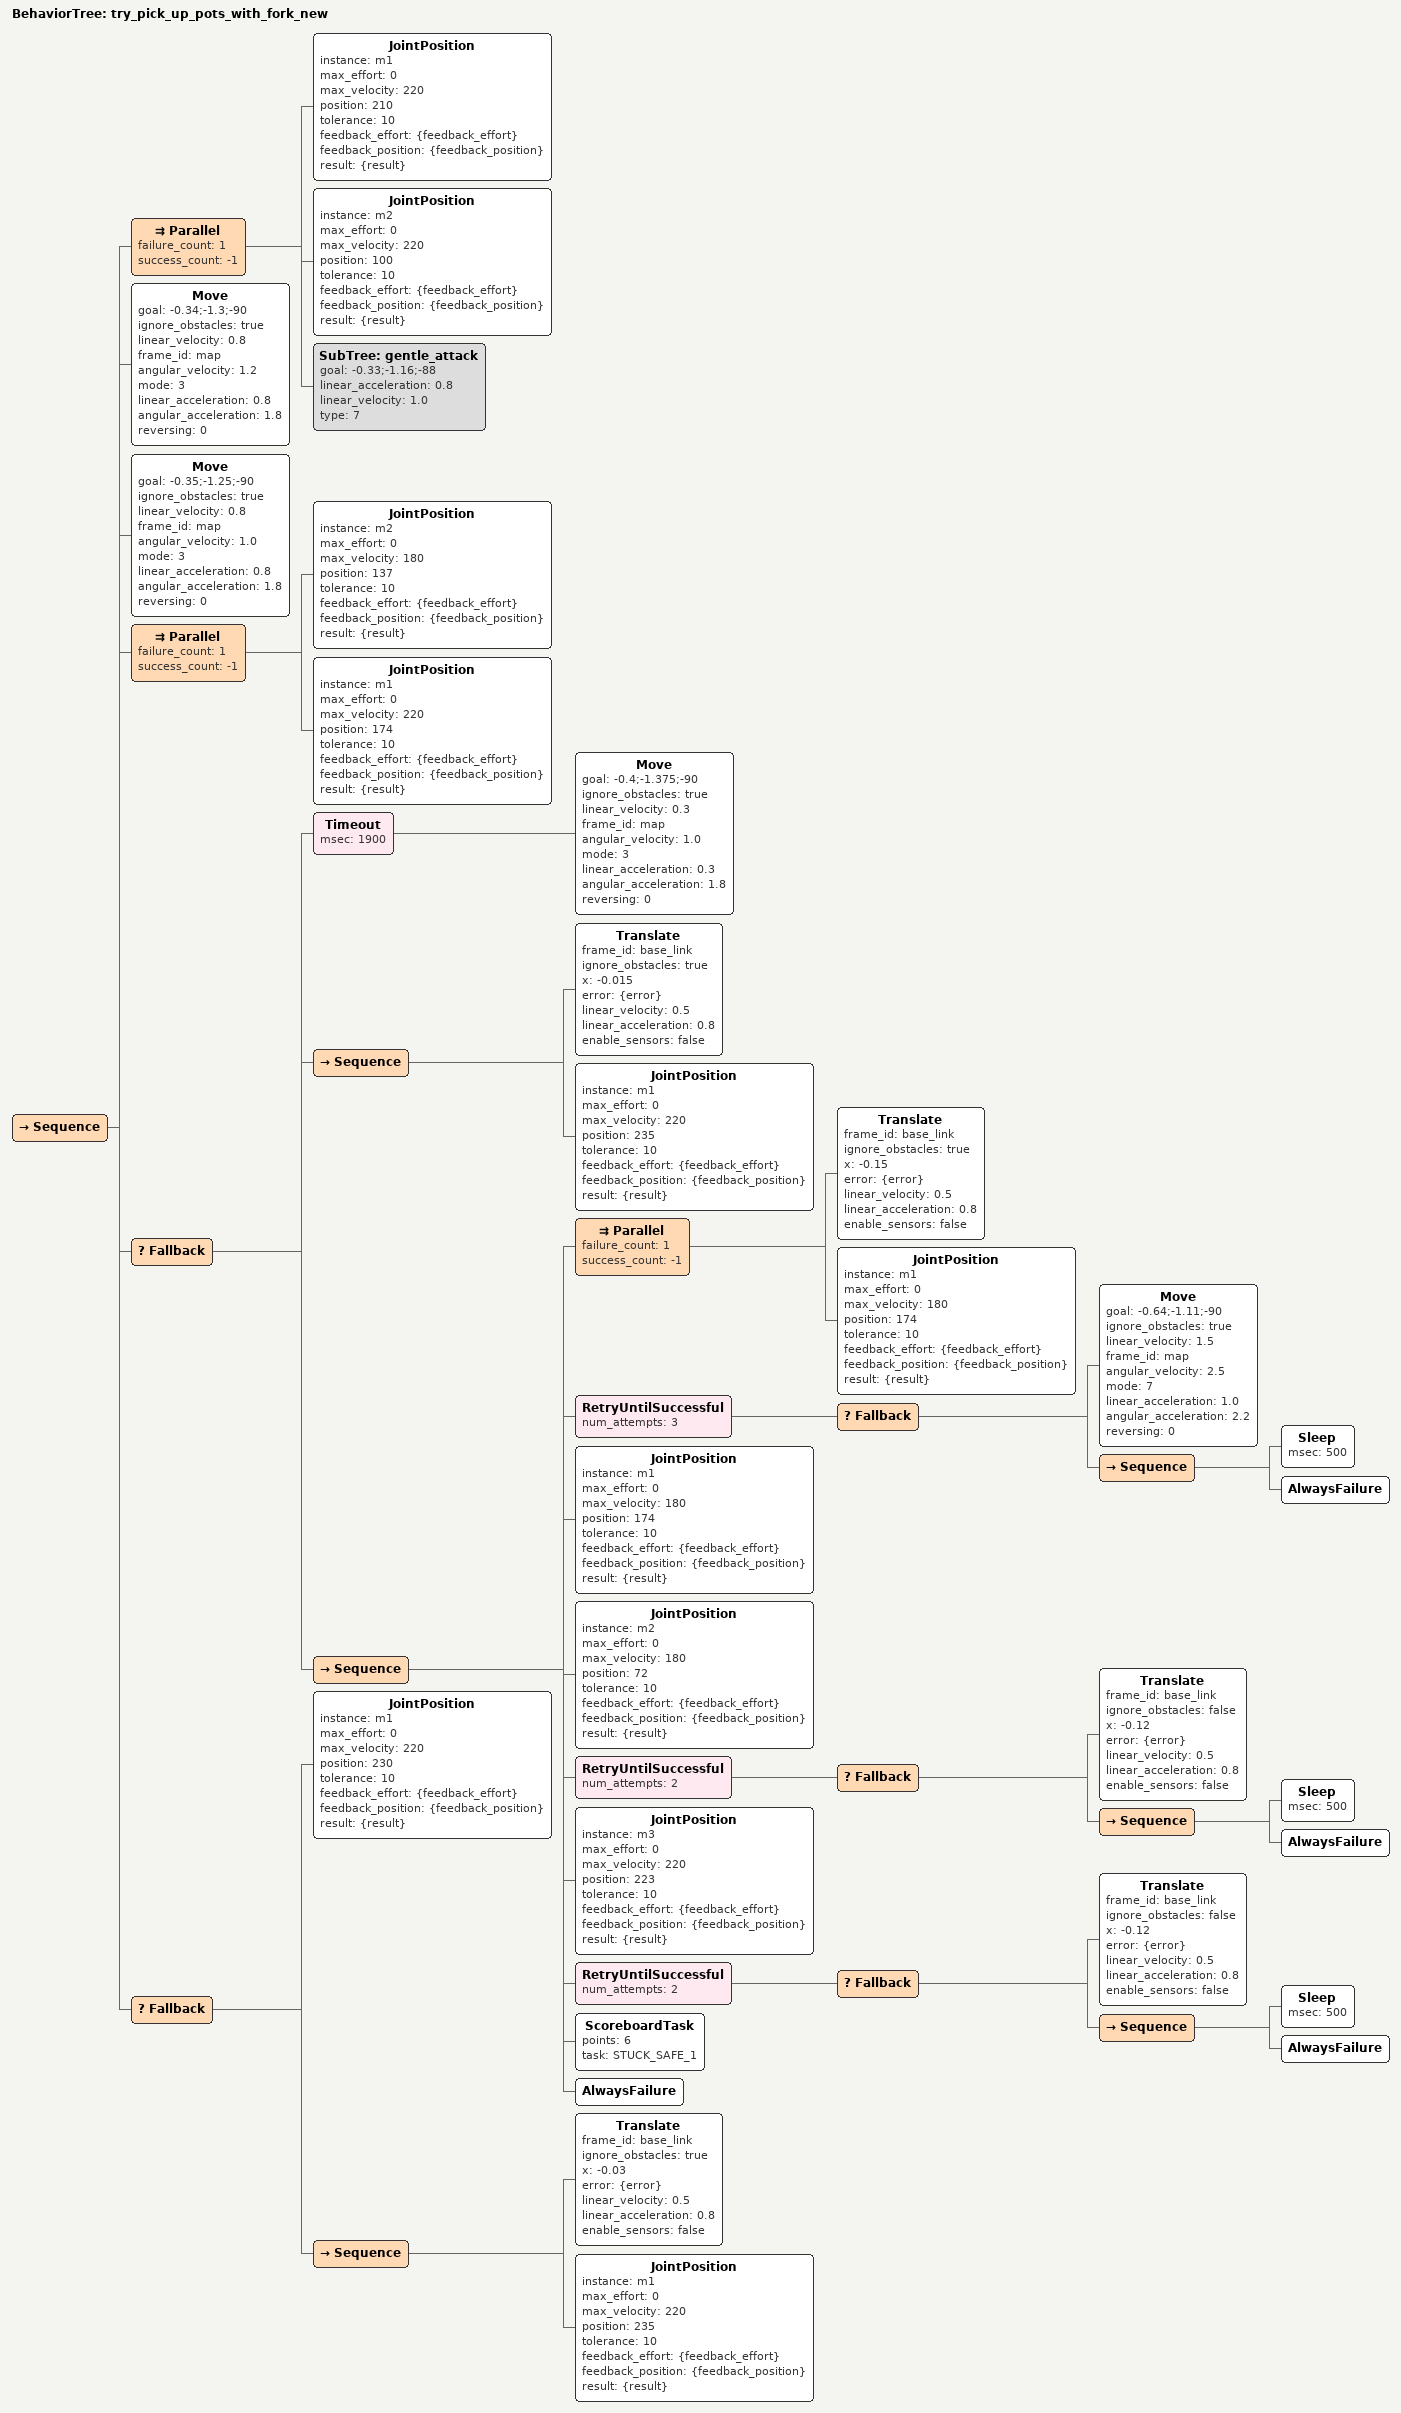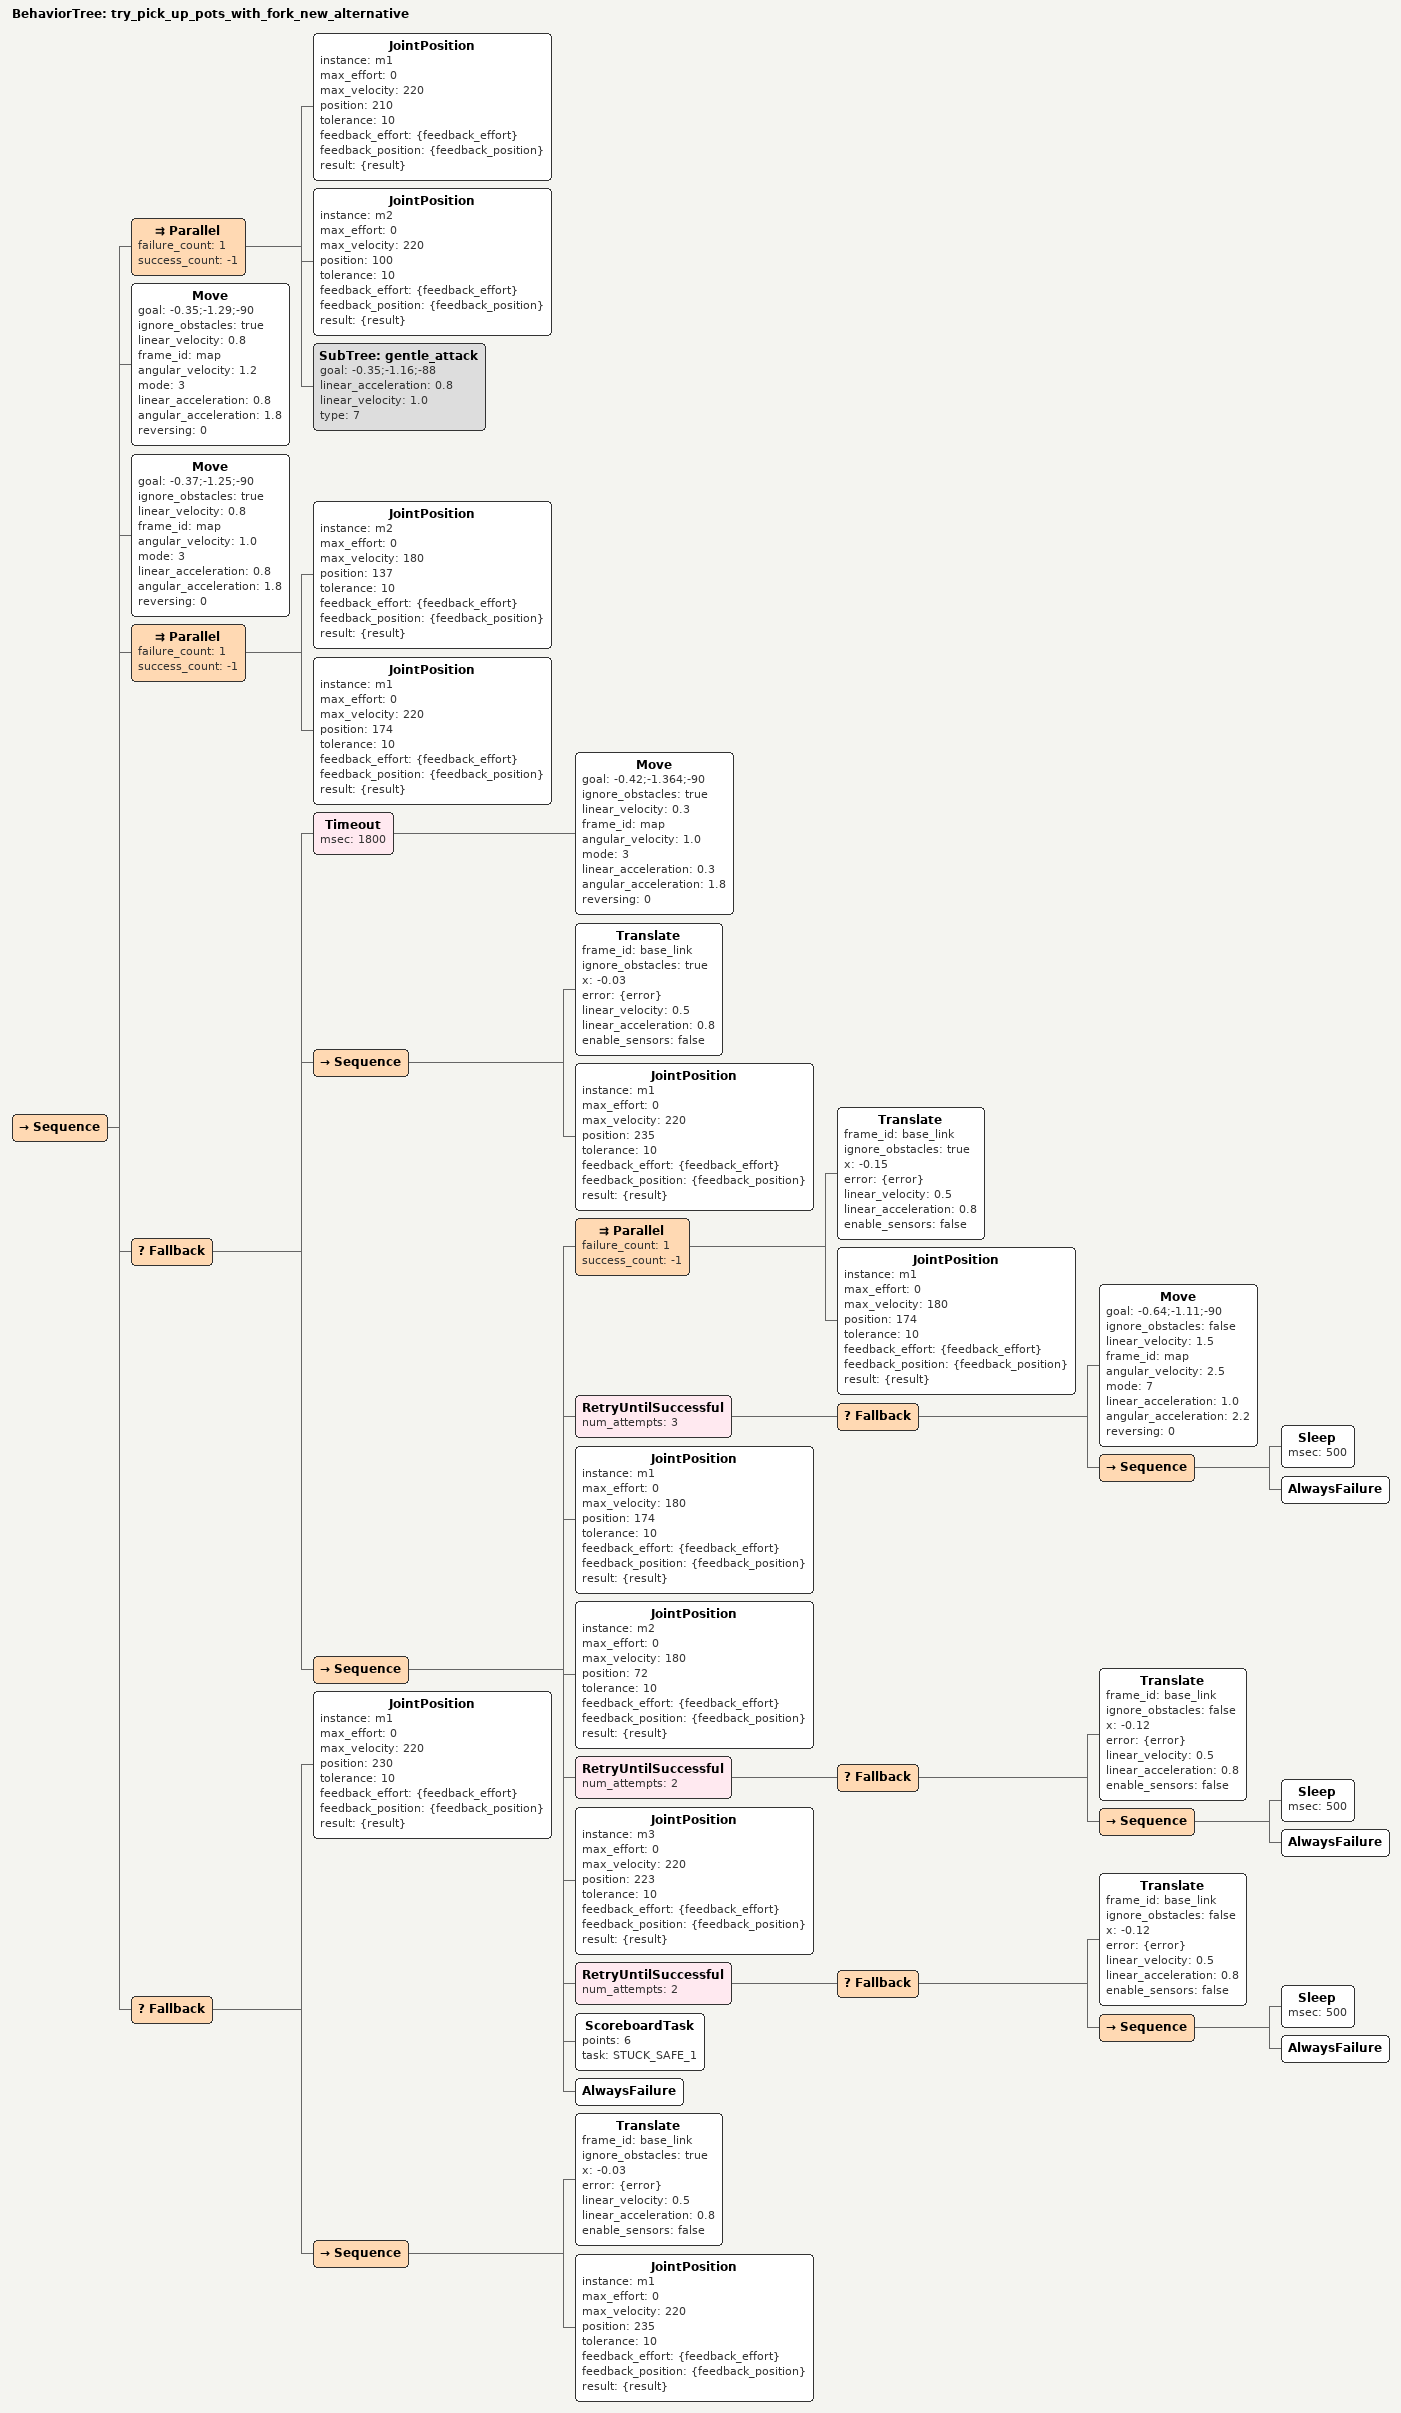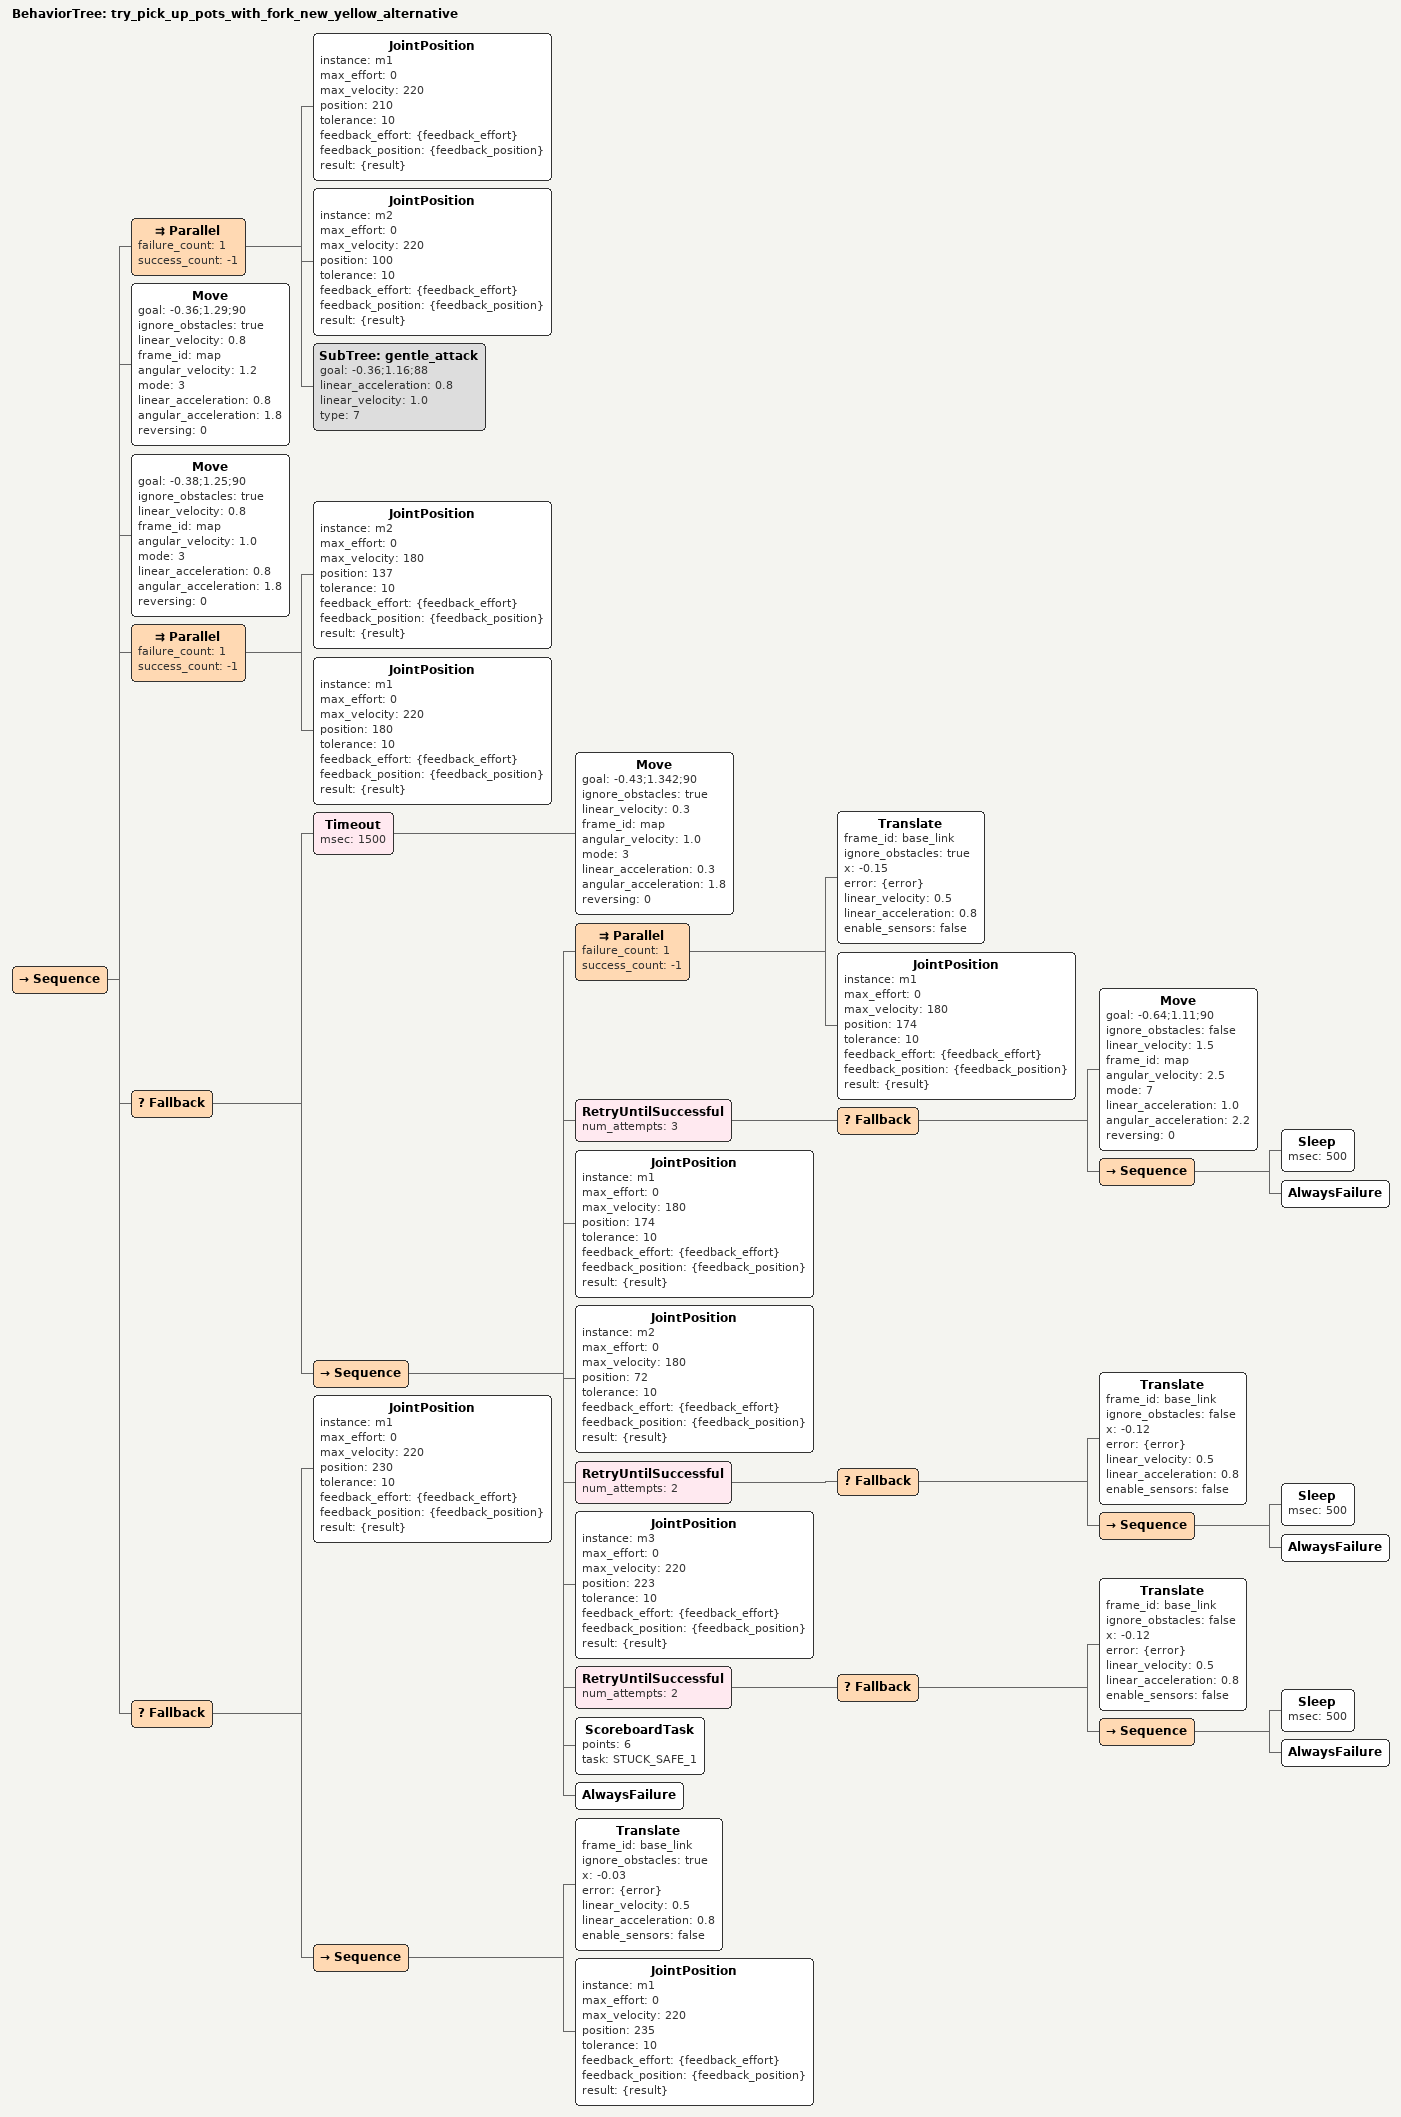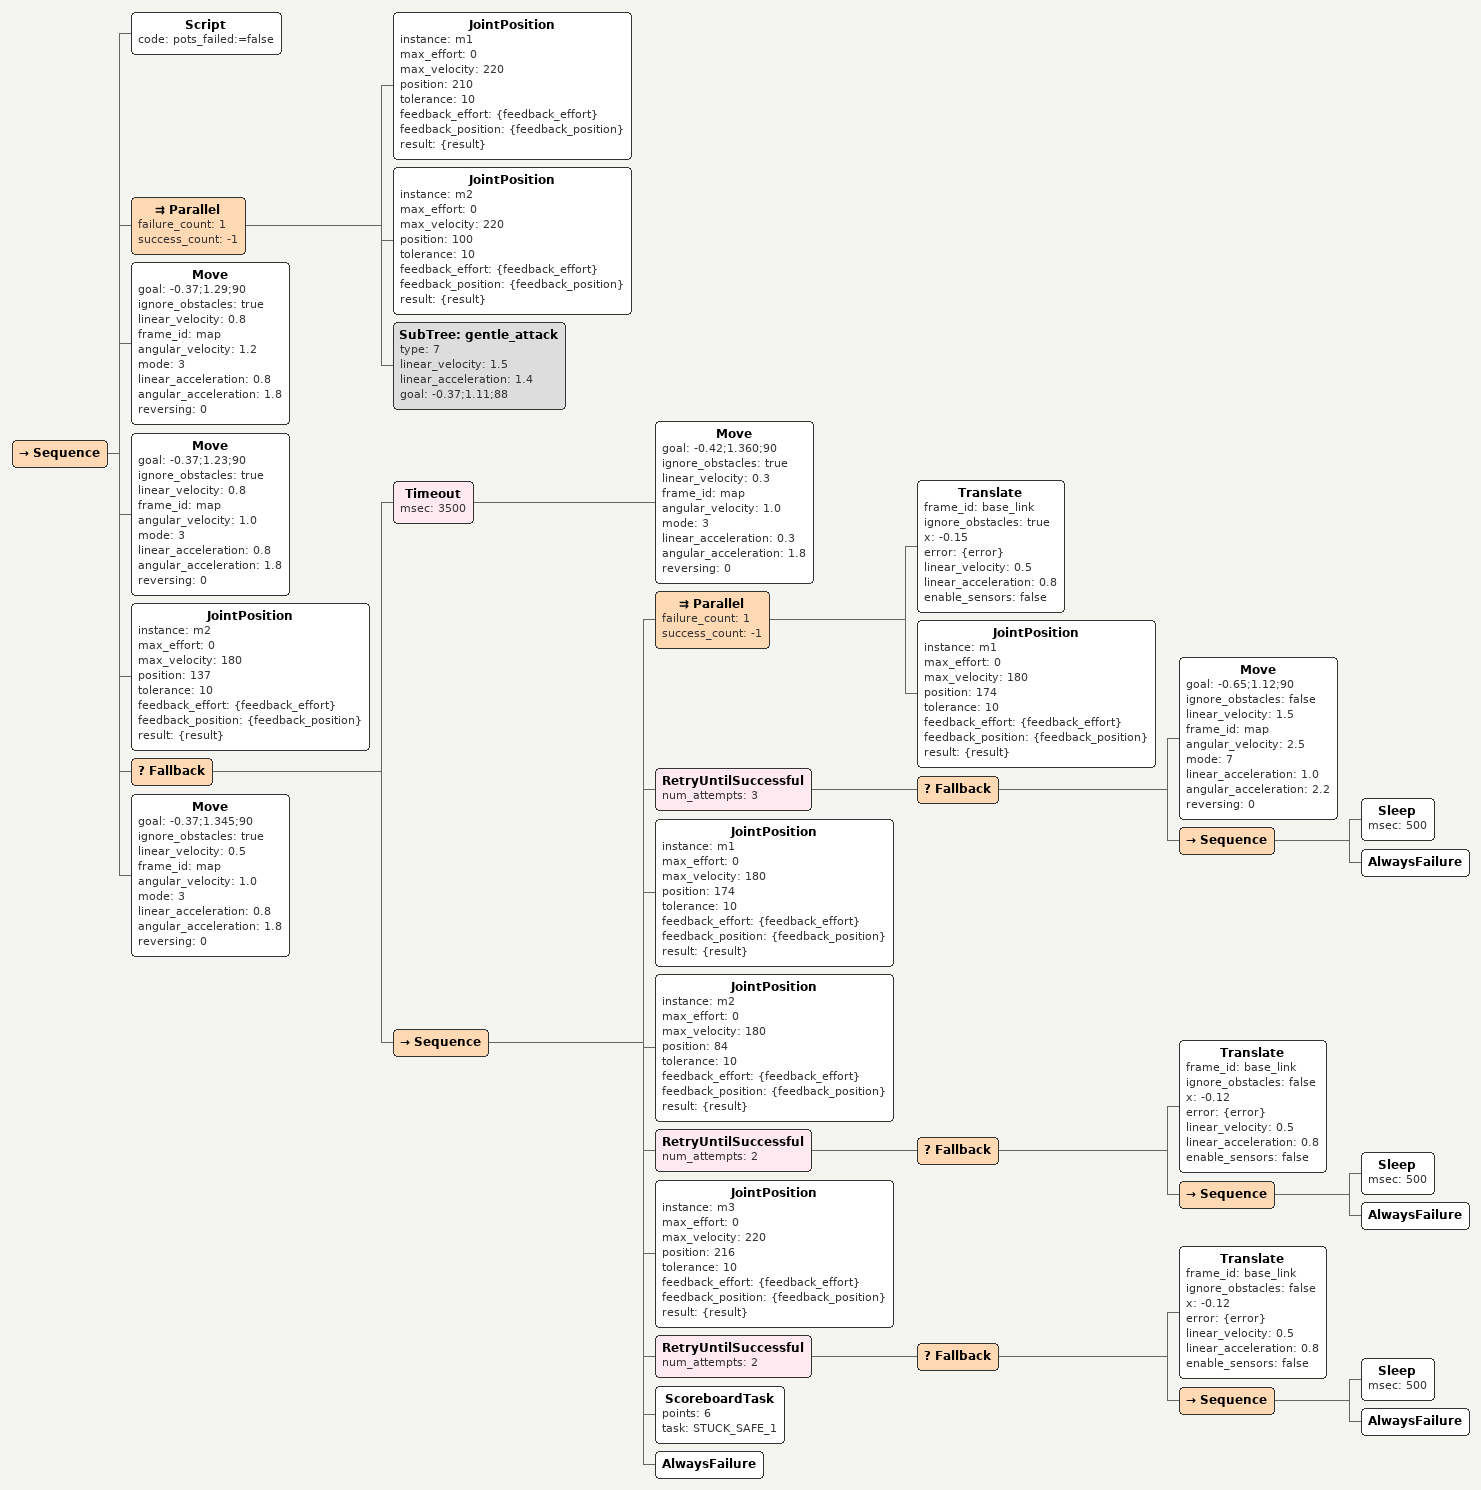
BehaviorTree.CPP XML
<BehaviorTree ID="try_pick_up_pots_with_fork_new">
  <Sequence>
    <Parallel failure_count="1" success_count="-1">
      <JointPosition instance="m1" max_effort="0" max_velocity="220" position="210" tolerance="10" feedback_effort="{feedback_effort}" feedback_position="{feedback_position}" result="{result}"/>
      <JointPosition instance="m2" max_effort="0" max_velocity="220" position="100" tolerance="10" feedback_effort="{feedback_effort}" feedback_position="{feedback_position}" result="{result}"/>
      <SubTree ID="gentle_attack" goal="-0.33;-1.16;-88" linear_acceleration="0.8" linear_velocity="1.0" type="7"/>
    </Parallel>
    <Move goal="-0.34;-1.3;-90" ignore_obstacles="true" linear_velocity="0.8" frame_id="map" angular_velocity="1.2" mode="3" linear_acceleration="0.8" angular_acceleration="1.8" reversing="0"/>
    <Move goal="-0.35;-1.25;-90" ignore_obstacles="true" linear_velocity="0.8" frame_id="map" angular_velocity="1.0" mode="3" linear_acceleration="0.8" angular_acceleration="1.8" reversing="0"/>
    <Parallel failure_count="1" success_count="-1">
      <JointPosition instance="m2" max_effort="0" max_velocity="180" position="137" tolerance="10" feedback_effort="{feedback_effort}" feedback_position="{feedback_position}" result="{result}"/>
      <JointPosition instance="m1" max_effort="0" max_velocity="220" position="174" tolerance="10" feedback_effort="{feedback_effort}" feedback_position="{feedback_position}" result="{result}"/>
    </Parallel>
    <Fallback>
      <Timeout msec="1900">
        <Move goal="-0.4;-1.375;-90" ignore_obstacles="true" linear_velocity="0.3" frame_id="map" angular_velocity="1.0" mode="3" linear_acceleration="0.3" angular_acceleration="1.8" reversing="0"/>
      </Timeout>
      <Sequence>
        <Translate frame_id="base_link" ignore_obstacles="true" x="-0.015" error="{error}" linear_velocity="0.5" linear_acceleration="0.8" enable_sensors="false"/>
        <JointPosition instance="m1" max_effort="0" max_velocity="220" position="235" tolerance="10" feedback_effort="{feedback_effort}" feedback_position="{feedback_position}" result="{result}"/>
      </Sequence>
      <Sequence>
        <Parallel failure_count="1" success_count="-1">
          <Translate frame_id="base_link" ignore_obstacles="true" x="-0.15" error="{error}" linear_velocity="0.5" linear_acceleration="0.8" enable_sensors="false"/>
          <JointPosition instance="m1" max_effort="0" max_velocity="180" position="174" tolerance="10" feedback_effort="{feedback_effort}" feedback_position="{feedback_position}" result="{result}"/>
        </Parallel>
        <RetryUntilSuccessful num_attempts="3">
          <Fallback>
            <Move goal="-0.64;-1.11;-90" ignore_obstacles="true" linear_velocity="1.5" frame_id="map" angular_velocity="2.5" mode="7" linear_acceleration="1.0" angular_acceleration="2.2" reversing="0"/>
            <Sequence>
              <Sleep msec="500"/>
              <AlwaysFailure/>
            </Sequence>
          </Fallback>
        </RetryUntilSuccessful>
        <JointPosition instance="m1" max_effort="0" max_velocity="180" position="174" tolerance="10" feedback_effort="{feedback_effort}" feedback_position="{feedback_position}" result="{result}"/>
        <JointPosition instance="m2" max_effort="0" max_velocity="180" position="72" tolerance="10" feedback_effort="{feedback_effort}" feedback_position="{feedback_position}" result="{result}"/>
        <RetryUntilSuccessful num_attempts="2">
          <Fallback>
            <Translate frame_id="base_link" ignore_obstacles="false" x="-0.12" error="{error}" linear_velocity="0.5" linear_acceleration="0.8" enable_sensors="false"/>
            <Sequence>
              <Sleep msec="500"/>
              <AlwaysFailure/>
            </Sequence>
          </Fallback>
        </RetryUntilSuccessful>
        <JointPosition instance="m3" max_effort="0" max_velocity="220" position="223" tolerance="10" feedback_effort="{feedback_effort}" feedback_position="{feedback_position}" result="{result}"/>
        <RetryUntilSuccessful num_attempts="2">
          <Fallback>
            <Translate frame_id="base_link" ignore_obstacles="false" x="-0.12" error="{error}" linear_velocity="0.5" linear_acceleration="0.8" enable_sensors="false"/>
            <Sequence>
              <Sleep msec="500"/>
              <AlwaysFailure/>
            </Sequence>
          </Fallback>
        </RetryUntilSuccessful>
        <ScoreboardTask points="6" task="STUCK_SAFE_1"/>
        <AlwaysFailure/>
      </Sequence>
    </Fallback>
    <Fallback>
      <JointPosition instance="m1" max_effort="0" max_velocity="220" position="230" tolerance="10" feedback_effort="{feedback_effort}" feedback_position="{feedback_position}" result="{result}"/>
      <Sequence>
        <Translate frame_id="base_link" ignore_obstacles="true" x="-0.03" error="{error}" linear_velocity="0.5" linear_acceleration="0.8" enable_sensors="false"/>
        <JointPosition instance="m1" max_effort="0" max_velocity="220" position="235" tolerance="10" feedback_effort="{feedback_effort}" feedback_position="{feedback_position}" result="{result}"/>
      </Sequence>
    </Fallback>
  </Sequence>
</BehaviorTree>

<BehaviorTree ID="try_pick_up_pots_with_fork_new_alternative">
  <Sequence>
    <Parallel failure_count="1" success_count="-1">
      <JointPosition instance="m1" max_effort="0" max_velocity="220" position="210" tolerance="10" feedback_effort="{feedback_effort}" feedback_position="{feedback_position}" result="{result}"/>
      <JointPosition instance="m2" max_effort="0" max_velocity="220" position="100" tolerance="10" feedback_effort="{feedback_effort}" feedback_position="{feedback_position}" result="{result}"/>
      <SubTree ID="gentle_attack" goal="-0.35;-1.16;-88" linear_acceleration="0.8" linear_velocity="1.0" type="7"/>
    </Parallel>
    <Move goal="-0.35;-1.29;-90" ignore_obstacles="true" linear_velocity="0.8" frame_id="map" angular_velocity="1.2" mode="3" linear_acceleration="0.8" angular_acceleration="1.8" reversing="0"/>
    <Move goal="-0.37;-1.25;-90" ignore_obstacles="true" linear_velocity="0.8" frame_id="map" angular_velocity="1.0" mode="3" linear_acceleration="0.8" angular_acceleration="1.8" reversing="0"/>
    <Parallel failure_count="1" success_count="-1">
      <JointPosition instance="m2" max_effort="0" max_velocity="180" position="137" tolerance="10" feedback_effort="{feedback_effort}" feedback_position="{feedback_position}" result="{result}"/>
      <JointPosition instance="m1" max_effort="0" max_velocity="220" position="174" tolerance="10" feedback_effort="{feedback_effort}" feedback_position="{feedback_position}" result="{result}"/>
    </Parallel>
    <Fallback>
      <Timeout msec="1800">
        <Move goal="-0.42;-1.364;-90" ignore_obstacles="true" linear_velocity="0.3" frame_id="map" angular_velocity="1.0" mode="3" linear_acceleration="0.3" angular_acceleration="1.8" reversing="0"/>
      </Timeout>
      <Sequence>
        <Translate frame_id="base_link" ignore_obstacles="true" x="-0.03" error="{error}" linear_velocity="0.5" linear_acceleration="0.8" enable_sensors="false"/>
        <JointPosition instance="m1" max_effort="0" max_velocity="220" position="235" tolerance="10" feedback_effort="{feedback_effort}" feedback_position="{feedback_position}" result="{result}"/>
      </Sequence>
      <Sequence>
        <Parallel failure_count="1" success_count="-1">
          <Translate frame_id="base_link" ignore_obstacles="true" x="-0.15" error="{error}" linear_velocity="0.5" linear_acceleration="0.8" enable_sensors="false"/>
          <JointPosition instance="m1" max_effort="0" max_velocity="180" position="174" tolerance="10" feedback_effort="{feedback_effort}" feedback_position="{feedback_position}" result="{result}"/>
        </Parallel>
        <RetryUntilSuccessful num_attempts="3">
          <Fallback>
            <Move goal="-0.64;-1.11;-90" ignore_obstacles="false" linear_velocity="1.5" frame_id="map" angular_velocity="2.5" mode="7" linear_acceleration="1.0" angular_acceleration="2.2" reversing="0"/>
            <Sequence>
              <Sleep msec="500"/>
              <AlwaysFailure/>
            </Sequence>
          </Fallback>
        </RetryUntilSuccessful>
        <JointPosition instance="m1" max_effort="0" max_velocity="180" position="174" tolerance="10" feedback_effort="{feedback_effort}" feedback_position="{feedback_position}" result="{result}"/>
        <JointPosition instance="m2" max_effort="0" max_velocity="180" position="72" tolerance="10" feedback_effort="{feedback_effort}" feedback_position="{feedback_position}" result="{result}"/>
        <RetryUntilSuccessful num_attempts="2">
          <Fallback>
            <Translate frame_id="base_link" ignore_obstacles="false" x="-0.12" error="{error}" linear_velocity="0.5" linear_acceleration="0.8" enable_sensors="false"/>
            <Sequence>
              <Sleep msec="500"/>
              <AlwaysFailure/>
            </Sequence>
          </Fallback>
        </RetryUntilSuccessful>
        <JointPosition instance="m3" max_effort="0" max_velocity="220" position="223" tolerance="10" feedback_effort="{feedback_effort}" feedback_position="{feedback_position}" result="{result}"/>
        <RetryUntilSuccessful num_attempts="2">
          <Fallback>
            <Translate frame_id="base_link" ignore_obstacles="false" x="-0.12" error="{error}" linear_velocity="0.5" linear_acceleration="0.8" enable_sensors="false"/>
            <Sequence>
              <Sleep msec="500"/>
              <AlwaysFailure/>
            </Sequence>
          </Fallback>
        </RetryUntilSuccessful>
        <ScoreboardTask points="6" task="STUCK_SAFE_1"/>
        <AlwaysFailure/>
      </Sequence>
    </Fallback>
    <Fallback>
      <JointPosition instance="m1" max_effort="0" max_velocity="220" position="230" tolerance="10" feedback_effort="{feedback_effort}" feedback_position="{feedback_position}" result="{result}"/>
      <Sequence>
        <Translate frame_id="base_link" ignore_obstacles="true" x="-0.03" error="{error}" linear_velocity="0.5" linear_acceleration="0.8" enable_sensors="false"/>
        <JointPosition instance="m1" max_effort="0" max_velocity="220" position="235" tolerance="10" feedback_effort="{feedback_effort}" feedback_position="{feedback_position}" result="{result}"/>
      </Sequence>
    </Fallback>
  </Sequence>
</BehaviorTree>

<BehaviorTree ID="try_pick_up_pots_with_fork_new_yellow_alternative">
  <Sequence>
    <Parallel failure_count="1" success_count="-1">
      <JointPosition instance="m1" max_effort="0" max_velocity="220" position="210" tolerance="10" feedback_effort="{feedback_effort}" feedback_position="{feedback_position}" result="{result}"/>
      <JointPosition instance="m2" max_effort="0" max_velocity="220" position="100" tolerance="10" feedback_effort="{feedback_effort}" feedback_position="{feedback_position}" result="{result}"/>
      <SubTree ID="gentle_attack" goal="-0.36;1.16;88" linear_acceleration="0.8" linear_velocity="1.0" type="7"/>
    </Parallel>
    <Move goal="-0.36;1.29;90" ignore_obstacles="true" linear_velocity="0.8" frame_id="map" angular_velocity="1.2" mode="3" linear_acceleration="0.8" angular_acceleration="1.8" reversing="0"/>
    <Move goal="-0.38;1.25;90" ignore_obstacles="true" linear_velocity="0.8" frame_id="map" angular_velocity="1.0" mode="3" linear_acceleration="0.8" angular_acceleration="1.8" reversing="0"/>
    <Parallel failure_count="1" success_count="-1">
      <JointPosition instance="m2" max_effort="0" max_velocity="180" position="137" tolerance="10" feedback_effort="{feedback_effort}" feedback_position="{feedback_position}" result="{result}"/>
      <JointPosition instance="m1" max_effort="0" max_velocity="220" position="180" tolerance="10" feedback_effort="{feedback_effort}" feedback_position="{feedback_position}" result="{result}"/>
    </Parallel>
    <Fallback>
      <Timeout msec="1500">
        <Move goal="-0.43;1.342;90" ignore_obstacles="true" linear_velocity="0.3" frame_id="map" angular_velocity="1.0" mode="3" linear_acceleration="0.3" angular_acceleration="1.8" reversing="0"/>
      </Timeout>
      <Sequence>
        <Parallel failure_count="1" success_count="-1">
          <Translate frame_id="base_link" ignore_obstacles="true" x="-0.15" error="{error}" linear_velocity="0.5" linear_acceleration="0.8" enable_sensors="false"/>
          <JointPosition instance="m1" max_effort="0" max_velocity="180" position="174" tolerance="10" feedback_effort="{feedback_effort}" feedback_position="{feedback_position}" result="{result}"/>
        </Parallel>
        <RetryUntilSuccessful num_attempts="3">
          <Fallback>
            <Move goal="-0.64;1.11;90" ignore_obstacles="false" linear_velocity="1.5" frame_id="map" angular_velocity="2.5" mode="7" linear_acceleration="1.0" angular_acceleration="2.2" reversing="0"/>
            <Sequence>
              <Sleep msec="500"/>
              <AlwaysFailure/>
            </Sequence>
          </Fallback>
        </RetryUntilSuccessful>
        <JointPosition instance="m1" max_effort="0" max_velocity="180" position="174" tolerance="10" feedback_effort="{feedback_effort}" feedback_position="{feedback_position}" result="{result}"/>
        <JointPosition instance="m2" max_effort="0" max_velocity="180" position="72" tolerance="10" feedback_effort="{feedback_effort}" feedback_position="{feedback_position}" result="{result}"/>
        <RetryUntilSuccessful num_attempts="2">
          <Fallback>
            <Translate frame_id="base_link" ignore_obstacles="false" x="-0.12" error="{error}" linear_velocity="0.5" linear_acceleration="0.8" enable_sensors="false"/>
            <Sequence>
              <Sleep msec="500"/>
              <AlwaysFailure/>
            </Sequence>
          </Fallback>
        </RetryUntilSuccessful>
        <JointPosition instance="m3" max_effort="0" max_velocity="220" position="223" tolerance="10" feedback_effort="{feedback_effort}" feedback_position="{feedback_position}" result="{result}"/>
        <RetryUntilSuccessful num_attempts="2">
          <Fallback>
            <Translate frame_id="base_link" ignore_obstacles="false" x="-0.12" error="{error}" linear_velocity="0.5" linear_acceleration="0.8" enable_sensors="false"/>
            <Sequence>
              <Sleep msec="500"/>
              <AlwaysFailure/>
            </Sequence>
          </Fallback>
        </RetryUntilSuccessful>
        <ScoreboardTask points="6" task="STUCK_SAFE_1"/>
        <AlwaysFailure/>
      </Sequence>
    </Fallback>
    <Fallback>
      <JointPosition instance="m1" max_effort="0" max_velocity="220" position="230" tolerance="10" feedback_effort="{feedback_effort}" feedback_position="{feedback_position}" result="{result}"/>
      <Sequence>
        <Translate frame_id="base_link" ignore_obstacles="true" x="-0.03" error="{error}" linear_velocity="0.5" linear_acceleration="0.8" enable_sensors="false"/>
        <JointPosition instance="m1" max_effort="0" max_velocity="220" position="235" tolerance="10" feedback_effort="{feedback_effort}" feedback_position="{feedback_position}" result="{result}"/>
      </Sequence>
    </Fallback>
  </Sequence>
</BehaviorTree>

<Sequence>
  <Script code="pots_failed:=false"/>
  <Parallel failure_count="1" success_count="-1">
    <JointPosition instance="m1" max_effort="0" max_velocity="220" position="210" tolerance="10" feedback_effort="{feedback_effort}" feedback_position="{feedback_position}" result="{result}"/>
    <JointPosition instance="m2" max_effort="0" max_velocity="220" position="100" tolerance="10" feedback_effort="{feedback_effort}" feedback_position="{feedback_position}" result="{result}"/>
    <SubTree ID="gentle_attack" type="7" linear_velocity="1.5" linear_acceleration="1.4" goal="-0.37;1.11;88"/>
  </Parallel>
  <Move goal="-0.37;1.29;90" ignore_obstacles="true" linear_velocity="0.8" frame_id="map" angular_velocity="1.2" mode="3" linear_acceleration="0.8" angular_acceleration="1.8" reversing="0"/>
  <Move goal="-0.37;1.23;90" ignore_obstacles="true" linear_velocity="0.8" frame_id="map" angular_velocity="1.0" mode="3" linear_acceleration="0.8" angular_acceleration="1.8" reversing="0"/>
  <JointPosition instance="m2" max_effort="0" max_velocity="180" position="137" tolerance="10" feedback_effort="{feedback_effort}" feedback_position="{feedback_position}" result="{result}"/>
  <Fallback>
    <Timeout msec="3500">
      <Move goal="-0.42;1.360;90" ignore_obstacles="true" linear_velocity="0.3" frame_id="map" angular_velocity="1.0" mode="3" linear_acceleration="0.3" angular_acceleration="1.8" reversing="0"/>
    </Timeout>
    <Sequence>
      <Parallel failure_count="1" success_count="-1">
        <Translate frame_id="base_link" ignore_obstacles="true" x="-0.15" error="{error}" linear_velocity="0.5" linear_acceleration="0.8" enable_sensors="false"/>
        <JointPosition instance="m1" max_effort="0" max_velocity="180" position="174" tolerance="10" feedback_effort="{feedback_effort}" feedback_position="{feedback_position}" result="{result}"/>
      </Parallel>
      <RetryUntilSuccessful num_attempts="3">
        <Fallback>
          <Move goal="-0.65;1.12;90" ignore_obstacles="false" linear_velocity="1.5" frame_id="map" angular_velocity="2.5" mode="7" linear_acceleration="1.0" angular_acceleration="2.2" reversing="0"/>
          <Sequence>
            <Sleep msec="500"/>
            <AlwaysFailure/>
          </Sequence>
        </Fallback>
      </RetryUntilSuccessful>
      <JointPosition instance="m1" max_effort="0" max_velocity="180" position="174" tolerance="10" feedback_effort="{feedback_effort}" feedback_position="{feedback_position}" result="{result}"/>
      <JointPosition instance="m2" max_effort="0" max_velocity="180" position="84" tolerance="10" feedback_effort="{feedback_effort}" feedback_position="{feedback_position}" result="{result}"/>
      <RetryUntilSuccessful num_attempts="2">
        <Fallback>
          <Translate frame_id="base_link" ignore_obstacles="false" x="-0.12" error="{error}" linear_velocity="0.5" linear_acceleration="0.8" enable_sensors="false"/>
          <Sequence>
            <Sleep msec="500"/>
            <AlwaysFailure/>
          </Sequence>
        </Fallback>
      </RetryUntilSuccessful>
      <JointPosition instance="m3" max_effort="0" max_velocity="220" position="216" tolerance="10" feedback_effort="{feedback_effort}" feedback_position="{feedback_position}" result="{result}"/>
      <RetryUntilSuccessful num_attempts="2">
        <Fallback>
          <Translate frame_id="base_link" ignore_obstacles="false" x="-0.12" error="{error}" linear_velocity="0.5" linear_acceleration="0.8" enable_sensors="false"/>
          <Sequence>
            <Sleep msec="500"/>
            <AlwaysFailure/>
          </Sequence>
        </Fallback>
      </RetryUntilSuccessful>
      <ScoreboardTask points="6" task="STUCK_SAFE_1"/>
      <AlwaysFailure/>
    </Sequence>
  </Fallback>
  <Move goal="-0.37;1.345;90" ignore_obstacles="true" linear_velocity="0.5" frame_id="map" angular_velocity="1.0" mode="3" linear_acceleration="0.8" angular_acceleration="1.8" reversing="0"/>
</Sequence>
